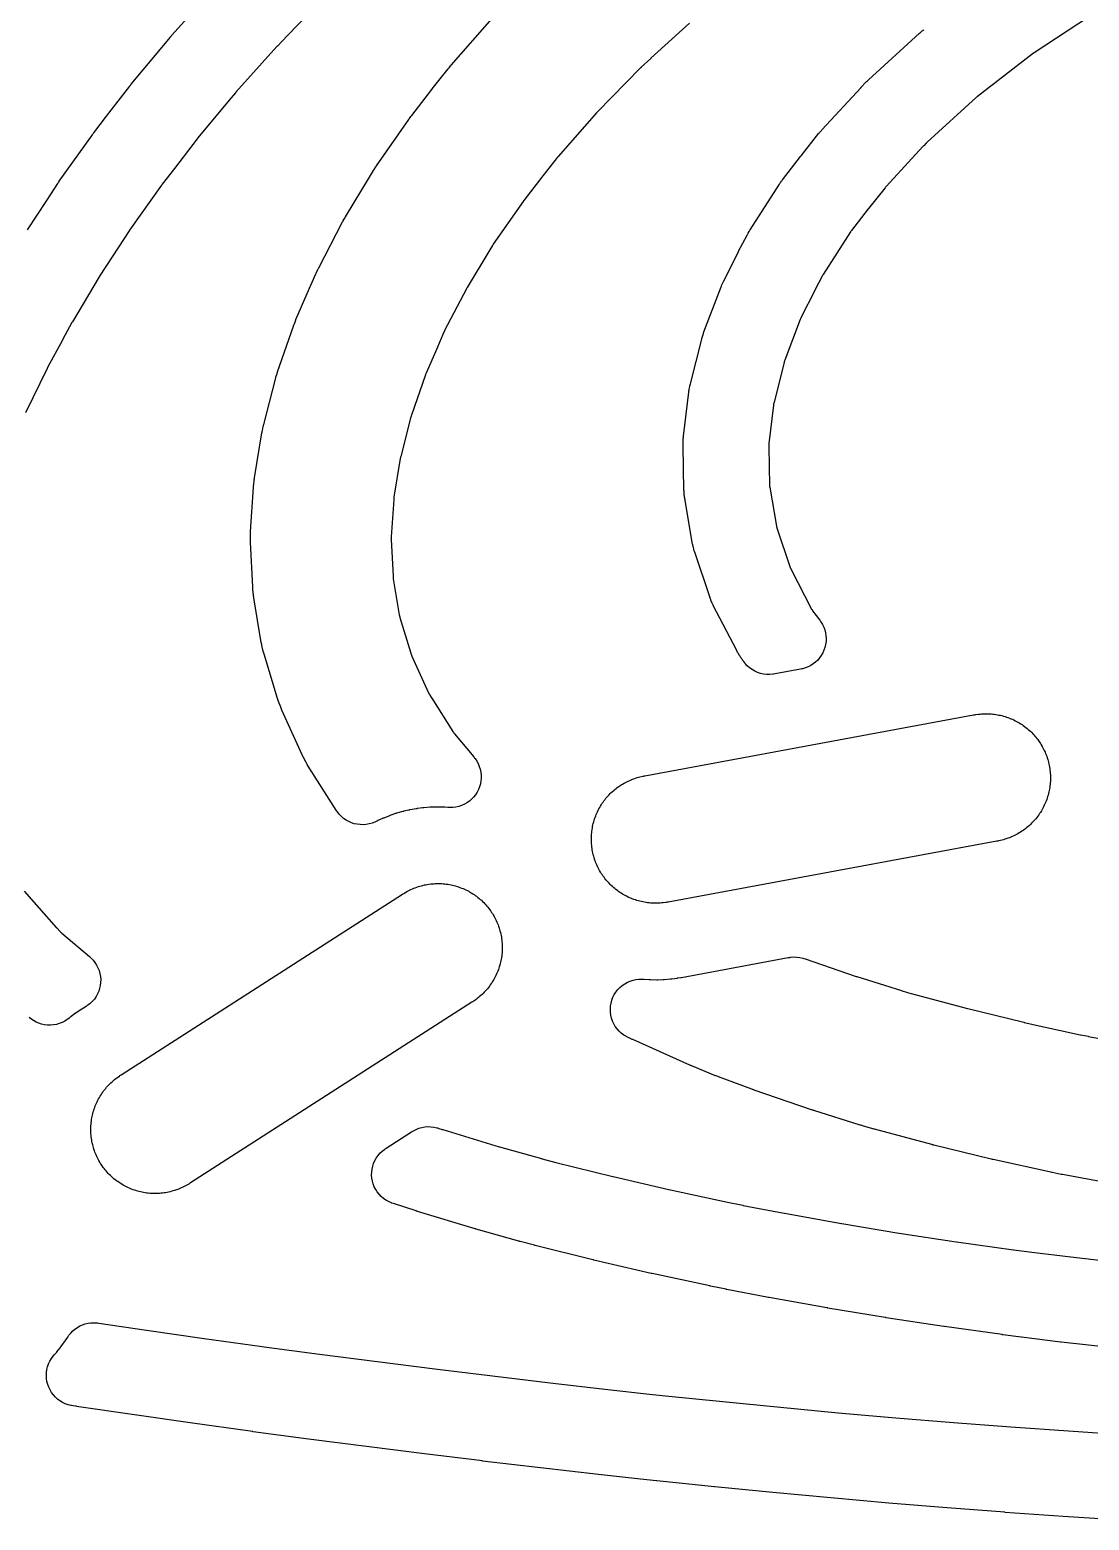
# Model space of a CAD drawing. Header units: metres. Extents: x -22.9 to 22.9, y 1.9 to 79.7.
# Drawn here: x -0.835 to 2.629, y 46.149 to 51.023 of the extents above; entities that cross this region are included whole.
import ezdxf

# ---------------------------------------------------------------- set-up
doc = ezdxf.new("R2010")
doc.units = ezdxf.units.M

msp = doc.modelspace()

# ---------------------------------------------------------------- linework, layer by layer
at = {"layer": 'MARKING'}
for points in [[(-0.8423, 50.3686), (-0.7795, 50.4645), (-0.7434, 50.5201), (-0.7428, 50.521), (-0.7422, 50.5219), (-0.7416, 50.5228), (-0.7401, 50.525), (-0.7395, 50.5259), (-0.7389, 50.5268), (-0.7383, 50.5276), (-0.6302, 50.6799), (-0.6296, 50.6807), (-0.6291, 50.6814), (-0.6285, 50.6822), (-0.627, 50.6843), (-0.6264, 50.6851), (-0.6258, 50.6859), (-0.6252, 50.6866), (-0.5838, 50.7404), (-0.5079, 50.839), (-0.5074, 50.8397), (-0.5068, 50.8404), (-0.5062, 50.8412), (-0.5047, 50.8431), (-0.5041, 50.8438), (-0.5035, 50.8445), (-0.5029, 50.8452), (-0.3915, 50.9794), (-0.3914, 50.9795), (-0.376, 50.998), (-0.3754, 50.9987), (-0.3748, 50.9994), (-0.3742, 51.0001), (-0.3726, 51.0019), (-0.372, 51.0026), (-0.3714, 51.0033), (-0.3708, 51.004), (-0.2337, 51.1567)], [(0.1191, 51.1189), (0.0065, 51.0029), (-0.0252, 50.9698), (-0.0258, 50.9692), (-0.0264, 50.9686), (-0.0269, 50.9679), (-0.1607, 50.8189), (-0.1613, 50.8182), (-0.1619, 50.8175), (-0.1625, 50.8168), (-0.176, 50.8007), (-0.2858, 50.6684), (-0.2864, 50.6676), (-0.287, 50.6669), (-0.2876, 50.6662), (-0.3618, 50.5697), (-0.4018, 50.5179), (-0.4023, 50.5171), (-0.4029, 50.5163), (-0.4035, 50.5155), (-0.5083, 50.3679), (-0.5089, 50.3671), (-0.5095, 50.3662), (-0.5101, 50.3653), (-0.5442, 50.3127), (-0.5445, 50.3123), (-0.6065, 50.2176), (-0.607, 50.2168), (-0.6076, 50.2159), (-0.6082, 50.215), (-0.6955, 50.0685), (-0.6961, 50.0675), (-0.6966, 50.0665), (-0.6972, 50.0654), (-0.7274, 50.0089), (-0.7275, 50.0086), (-0.7279, 50.008), (-0.7281, 50.0076), (-0.7765, 49.9188), (-0.777, 49.9177), (-0.7776, 49.9166), (-0.7781, 49.9155), (-0.8483, 49.7702)], [(1.3227, 51.0446), (1.1964, 50.93), (1.1959, 50.9295), (1.1648, 50.9005), (1.164, 50.8998), (1.1633, 50.899), (1.1625, 50.8983), (1.0212, 50.7546), (1.0202, 50.7535), (1.0192, 50.7525), (1.0183, 50.7514), (0.8935, 50.609), (0.8927, 50.608), (0.8919, 50.6071), (0.8911, 50.6061), (0.8434, 50.5457), (0.7809, 50.4653), (0.7801, 50.4642), (0.7793, 50.4631), (0.7785, 50.462), (0.681, 50.3217), (0.6802, 50.3205), (0.6793, 50.3192), (0.6785, 50.3179), (0.6697, 50.3034), (0.5952, 50.1799), (0.5944, 50.1786), (0.5937, 50.1772), (0.5929, 50.1758), (0.5217, 50.0392), (0.5209, 50.0376), (0.5202, 50.036), (0.5194, 50.0344), (0.4947, 49.9774), (0.4611, 49.9001), (0.4604, 49.8983), (0.4597, 49.8966), (0.459, 49.8948), (0.4132, 49.7628), (0.4126, 49.7608), (0.412, 49.7589), (0.4115, 49.7569), (0.3781, 49.6275), (0.3776, 49.6253), (0.3771, 49.6231), (0.3767, 49.6209), (0.356, 49.4948), (0.3557, 49.4923), (0.3554, 49.4898), (0.3552, 49.4874), (0.3474, 49.3645), (0.3473, 49.3618), (0.3473, 49.3591), (0.3474, 49.3563), (0.353, 49.2365), (0.3532, 49.2335), (0.3535, 49.2306), (0.3539, 49.2276), (0.3736, 49.1101), (0.3743, 49.107), (0.375, 49.1039), (0.3758, 49.1008), (0.4111, 48.9841), (0.4122, 48.981), (0.4133, 48.9779), (0.4146, 48.9748), (0.4691, 48.855), (0.4704, 48.8523), (0.4718, 48.8497), (0.4732, 48.8472), (0.4785, 48.8384), (0.4788, 48.8379), (0.4791, 48.8374), (0.4795, 48.8369), (0.5488, 48.7285), (0.5505, 48.7259), (0.5523, 48.7234), (0.5542, 48.721), (0.6169, 48.6454), (0.6199, 48.6416), (0.6212, 48.6399), (0.6267, 48.6318), (0.6313, 48.6233), (0.6351, 48.6144), (0.638, 48.6051), (0.64, 48.5956), (0.6411, 48.586), (0.6412, 48.5762), (0.6404, 48.5666), (0.6386, 48.557), (0.636, 48.5477), (0.6324, 48.5387), (0.628, 48.53), (0.6228, 48.5218), (0.6167, 48.5142), (0.61, 48.5072), (0.6027, 48.5009), (0.5947, 48.4953), (0.5863, 48.4905), (0.5774, 48.4866), (0.5682, 48.4835), (0.5587, 48.4814), (0.5491, 48.4801), (0.5394, 48.4798), (0.5372, 48.4799), (0.5324, 48.4801), (0.5228, 48.4807), (0.5216, 48.4808), (0.5204, 48.4809), (0.5192, 48.4809), (0.4983, 48.4813), (0.4971, 48.4813), (0.4959, 48.4813), (0.4946, 48.4812), (0.4777, 48.4807), (0.4765, 48.4807), (0.4753, 48.4806), (0.474, 48.4805), (0.4533, 48.4789), (0.452, 48.4787), (0.4508, 48.4786), (0.4496, 48.4785), (0.4328, 48.4763), (0.4316, 48.4761), (0.4304, 48.4759), (0.4292, 48.4757), (0.4087, 48.472), (0.4074, 48.4718), (0.4062, 48.4716), (0.405, 48.4713), (0.3886, 48.4675), (0.3874, 48.4672), (0.3862, 48.4669), (0.385, 48.4666), (0.3649, 48.4609), (0.3637, 48.4605), (0.3626, 48.4602), (0.3614, 48.4598), (0.3454, 48.4544), (0.3442, 48.454), (0.3431, 48.4536), (0.3419, 48.4531), (0.3225, 48.4455), (0.3214, 48.445), (0.3202, 48.4446), (0.3191, 48.4441), (0.3037, 48.4371), (0.3026, 48.4366), (0.3015, 48.4361), (0.3004, 48.4355), (0.3003, 48.4355), (0.2959, 48.4334), (0.2937, 48.4324), (0.2846, 48.4288), (0.2751, 48.4261), (0.2654, 48.4244), (0.2556, 48.4236), (0.2458, 48.4238), (0.236, 48.4249), (0.2264, 48.427), (0.2171, 48.4301), (0.2081, 48.434), (0.1995, 48.4388), (0.1915, 48.4444), (0.184, 48.4508), (0.1772, 48.4579), (0.1711, 48.4656), (0.1697, 48.4675), (0.167, 48.4716), (0.0904, 48.5915), (0.09, 48.592), (0.0897, 48.5925), (0.0894, 48.593), (0.0874, 48.5962), (0.0871, 48.5967), (0.0868, 48.5973), (0.0865, 48.5978), (0.0727, 48.6205), (0.0712, 48.623), (0.0698, 48.6256), (0.0684, 48.6282), (0.0599, 48.6443), (0.0585, 48.6469), (0.0572, 48.6496), (0.056, 48.6522), (-0.0105, 48.7984), (-0.0118, 48.8014), (-0.0131, 48.8045), (-0.0143, 48.8076), (-0.0216, 48.8269), (-0.0227, 48.83), (-0.0237, 48.8331), (-0.0248, 48.8363), (-0.0687, 48.9817), (-0.0696, 48.9847), (-0.0704, 48.9878), (-0.0712, 48.9909), (-0.0757, 49.0101), (-0.0764, 49.0132), (-0.077, 49.0164), (-0.0776, 49.0195), (-0.102, 49.1651), (-0.1025, 49.168), (-0.1029, 49.171), (-0.1032, 49.174), (-0.1052, 49.1923), (-0.1055, 49.1953), (-0.1057, 49.1983), (-0.1059, 49.2012), (-0.1127, 49.3474), (-0.1128, 49.3501), (-0.1129, 49.3529), (-0.1129, 49.3556), (-0.1127, 49.3726), (-0.1127, 49.3753), (-0.1126, 49.3781), (-0.1125, 49.3808), (-0.1032, 49.5277), (-0.103, 49.5302), (-0.1028, 49.5327), (-0.1026, 49.5351), (-0.1008, 49.5505), (-0.1005, 49.5529), (-0.1002, 49.5554), (-0.0998, 49.5579), (-0.0756, 49.7056), (-0.0752, 49.7078), (-0.0748, 49.71), (-0.0743, 49.7122), (-0.0715, 49.7259), (-0.071, 49.7281), (-0.0705, 49.7303), (-0.0699, 49.7325), (-0.0316, 49.8809), (-0.0311, 49.8829), (-0.0305, 49.8849), (-0.03, 49.8868), (-0.0263, 49.8989), (-0.0257, 49.9008), (-0.0251, 49.9028), (-0.0244, 49.9047), (0.0273, 50.0538), (0.028, 50.0556), (0.0286, 50.0574), (0.0293, 50.0592), (0.0336, 50.0702), (0.0343, 50.0719), (0.035, 50.0737), (0.0357, 50.0754), (0.0727, 50.1604), (0.1007, 50.225), (0.1014, 50.2266), (0.1022, 50.2282), (0.1029, 50.2298), (0.1076, 50.2397), (0.1084, 50.2413), (0.1092, 50.2429), (0.11, 50.2445), (0.1883, 50.3948), (0.189, 50.3961), (0.1898, 50.3975), (0.1905, 50.3989), (0.1953, 50.4073), (0.196, 50.4087), (0.1968, 50.41), (0.1976, 50.4114), (0.2757, 50.5408), (0.2759, 50.5411), (0.289, 50.5627), (0.2898, 50.5641), (0.2907, 50.5653), (0.2915, 50.5666), (0.2966, 50.5746), (0.2975, 50.5758), (0.2983, 50.5771), (0.2992, 50.5784), (0.4042, 50.7296), (0.405, 50.7307), (0.4058, 50.7318), (0.4066, 50.7328), (0.4115, 50.7396), (0.4123, 50.7407), (0.4131, 50.7417), (0.414, 50.7428), (0.4802, 50.8279), (0.4804, 50.8282), (0.4812, 50.8292), (0.4815, 50.8296), (0.5338, 50.8958), (0.5346, 50.8968), (0.5353, 50.8978), (0.5362, 50.8987), (0.5412, 50.9048), (0.542, 50.9058), (0.5428, 50.9067), (0.5436, 50.9077), (0.6767, 51.0597)], [(2.6272, 51.0648), (2.4523, 50.9499), (2.4513, 50.9493), (2.4503, 50.9486), (2.4494, 50.9479), (2.4488, 50.9475), (2.4482, 50.9471), (2.4477, 50.9466), (2.4471, 50.9462), (2.2643, 50.8052), (2.2627, 50.8039), (2.2611, 50.8026), (2.2596, 50.8013), (2.1, 50.6559), (2.0988, 50.6548), (2.0977, 50.6537), (2.0965, 50.6525), (2.0882, 50.6439), (2.0878, 50.6435), (2.0874, 50.6431), (2.087, 50.6427), (1.9654, 50.5108), (1.9642, 50.5095), (1.963, 50.5081), (1.9618, 50.5067), (1.9075, 50.4384), (1.9069, 50.4377), (1.8527, 50.3671), (1.8515, 50.3654), (1.8503, 50.3637), (1.8492, 50.362), (1.7598, 50.2233), (1.7586, 50.2213), (1.7574, 50.2192), (1.7562, 50.2172), (1.7324, 50.1712), (1.7322, 50.1707), (1.6879, 50.0828), (1.6868, 50.0805), (1.6857, 50.0781), (1.6848, 50.0757), (1.6343, 49.943), (1.6334, 49.9402), (1.6325, 49.9375), (1.6317, 49.9347), (1.5989, 49.8054), (1.5982, 49.8023), (1.5976, 49.7991), (1.5972, 49.796), (1.582, 49.67), (1.5817, 49.6665), (1.5815, 49.663), (1.5815, 49.6595), (1.5841, 49.5333), (1.5842, 49.532), (1.5845, 49.5289), (1.5847, 49.5277), (1.6068, 49.3996), (1.607, 49.3983), (1.6078, 49.3952), (1.6082, 49.394), (1.6517, 49.2651), (1.6521, 49.2639), (1.6533, 49.261), (1.6539, 49.2599), (1.7218, 49.1287), (1.7224, 49.1275), (1.7242, 49.1246), (1.725, 49.1235), (1.7481, 49.0925), (1.7509, 49.0885), (1.7521, 49.0867), (1.7571, 49.0784), (1.7613, 49.0697), (1.7646, 49.0606), (1.7671, 49.0513), (1.7686, 49.0418), (1.7691, 49.0321), (1.7688, 49.0225), (1.7675, 49.0129), (1.7653, 49.0035), (1.7622, 48.9944), (1.7583, 48.9855), (1.7535, 48.9772), (1.7479, 48.9693), (1.7416, 48.962), (1.7346, 48.9553), (1.7271, 48.9493), (1.7189, 48.9441), (1.7103, 48.9397), (1.7013, 48.9362), (1.6921, 48.9335), (1.6899, 48.933), (1.6852, 48.932), (1.6024, 48.9167), (1.5974, 48.9159), (1.5949, 48.9156), (1.5848, 48.9148), (1.5747, 48.915), (1.5647, 48.9162), (1.5548, 48.9184), (1.5452, 48.9216), (1.536, 48.9258), (1.5272, 48.9309), (1.519, 48.9368), (1.5115, 48.9435), (1.5047, 48.951), (1.5031, 48.9529), (1.5, 48.9569), (1.496, 48.9622), (1.4955, 48.9629), (1.495, 48.9636), (1.4945, 48.9642), (1.4933, 48.966), (1.4928, 48.9667), (1.4923, 48.9674), (1.4918, 48.968), (1.4911, 48.969), (1.4893, 48.9717), (1.4876, 48.9744), (1.4859, 48.9772), (1.4815, 48.9843), (1.4799, 48.9871), (1.4783, 48.99), (1.4768, 48.9928), (1.4003, 49.1407), (1.3994, 49.1424), (1.3986, 49.1441), (1.3978, 49.1458), (1.3969, 49.1477), (1.3953, 49.1512), (1.3938, 49.1547), (1.3924, 49.1582), (1.3917, 49.1602), (1.391, 49.1619), (1.3904, 49.1637), (1.3898, 49.1655), (1.3394, 49.3148), (1.3388, 49.3166), (1.3382, 49.3185), (1.3377, 49.3203), (1.3371, 49.3223), (1.3361, 49.3261), (1.3351, 49.3298), (1.3342, 49.3335), (1.3338, 49.3356), (1.3334, 49.3375), (1.3331, 49.3394), (1.3327, 49.3413), (1.307, 49.4904), (1.3067, 49.4922), (1.3064, 49.4941), (1.3061, 49.4959), (1.3058, 49.498), (1.3054, 49.5017), (1.3051, 49.5054), (1.3048, 49.5092), (1.3046, 49.5112), (1.3046, 49.5131), (1.3045, 49.515), (1.3044, 49.5169), (1.3013, 49.6635), (1.3013, 49.667), (1.3014, 49.6705), (1.3015, 49.674), (1.3019, 49.6832), (1.3022, 49.6867), (1.3025, 49.6902), (1.3028, 49.6937), (1.3202, 49.8384), (1.3207, 49.8415), (1.3212, 49.8447), (1.3217, 49.8479), (1.3232, 49.8561), (1.3239, 49.8592), (1.3246, 49.8624), (1.3253, 49.8655), (1.3623, 50.0113), (1.363, 50.0141), (1.3638, 50.0169), (1.3646, 50.0196), (1.3669, 50.0268), (1.3678, 50.0295), (1.3687, 50.0322), (1.3697, 50.0349), (1.4256, 50.182), (1.4266, 50.1844), (1.4275, 50.1868), (1.4286, 50.1891), (1.4313, 50.1953), (1.4323, 50.1977), (1.4334, 50.2), (1.4346, 50.2023), (1.4823, 50.297), (1.4825, 50.2974), (1.4829, 50.2983), (1.4832, 50.2989), (1.5106, 50.3518), (1.5118, 50.3539), (1.5129, 50.356), (1.5141, 50.358), (1.5171, 50.3633), (1.5183, 50.3654), (1.5196, 50.3674), (1.5208, 50.3694), (1.6169, 50.5185), (1.6181, 50.5202), (1.6192, 50.5219), (1.6204, 50.5236), (1.6234, 50.528), (1.6246, 50.5296), (1.6259, 50.5313), (1.6271, 50.5329), (1.6851, 50.6085), (1.6855, 50.6091), (1.6865, 50.6104), (1.6872, 50.6112), (1.7459, 50.685), (1.7471, 50.6865), (1.7482, 50.6879), (1.7494, 50.6893), (1.7525, 50.6929), (1.7537, 50.6942), (1.7549, 50.6956), (1.7561, 50.697), (1.8823, 50.8337), (1.8827, 50.8341), (1.8831, 50.8345), (1.8835, 50.8349), (1.8844, 50.8359), (1.8848, 50.8363), (1.8852, 50.8367), (1.8856, 50.8371), (1.8982, 50.8502), (1.8993, 50.8513), (1.9004, 50.8525), (1.9016, 50.8536), (1.9046, 50.8565), (1.9058, 50.8577), (1.9069, 50.8588), (1.9081, 50.8599), (2.0747, 51.0115), (2.0757, 51.0125), (2.0767, 51.0134), (2.0778, 51.0143), (2.0805, 51.0166), (2.0816, 51.0175), (2.0826, 51.0184), (2.0837, 51.0193), (2.0857, 51.021), (2.0862, 51.0214), (2.0868, 51.0218), (2.0873, 51.0222), (2.0886, 51.0233)], [(-0.8529, 48.206), (-0.7484, 48.0879), (-0.7479, 48.0873), (-0.7473, 48.0868), (-0.7468, 48.0862), (-0.7358, 48.0745), (-0.7339, 48.0725), (-0.7318, 48.0706), (-0.7297, 48.0687), (-0.6399, 47.9925), (-0.6362, 47.9892), (-0.6345, 47.9876), (-0.6277, 47.9806), (-0.6216, 47.9729), (-0.6162, 47.9646), (-0.6118, 47.9559), (-0.6082, 47.9467), (-0.6055, 47.9373), (-0.6037, 47.9276), (-0.6029, 47.9178), (-0.6031, 47.908), (-0.6042, 47.8982), (-0.6063, 47.8886), (-0.6093, 47.8793), (-0.6132, 47.8703), (-0.618, 47.8617), (-0.6236, 47.8536), (-0.63, 47.8462), (-0.6371, 47.8393), (-0.6448, 47.8332), (-0.6466, 47.8319), (-0.6507, 47.8291), (-0.6731, 47.8148), (-0.6736, 47.8145), (-0.6741, 47.8141), (-0.6746, 47.8138), (-0.6833, 47.8079), (-0.6838, 47.8076), (-0.6843, 47.8072), (-0.6848, 47.8069), (-0.6993, 47.7965), (-0.7003, 47.7958), (-0.7013, 47.795), (-0.7022, 47.7943), (-0.7065, 47.7909), (-0.7104, 47.788), (-0.7123, 47.7866), (-0.7205, 47.7813), (-0.7292, 47.7769), (-0.7383, 47.7733), (-0.7477, 47.7706), (-0.7573, 47.7689), (-0.767, 47.7681), (-0.7768, 47.7682), (-0.7865, 47.7693), (-0.7961, 47.7714), (-0.8054, 47.7743), (-0.8144, 47.7782), (-0.8229, 47.7829), (-0.831, 47.7884), (-0.8328, 47.7898), (-0.8366, 47.7929)], [(2.6998, 47.2498), (2.5417, 47.2795), (2.5412, 47.2796), (2.5389, 47.28), (2.5382, 47.2802), (2.5087, 47.2861), (2.5079, 47.2863), (2.5046, 47.287), (2.5036, 47.2872), (2.3154, 47.3286), (2.3148, 47.3288), (2.3143, 47.3289), (2.3137, 47.329), (2.3104, 47.3298), (2.3098, 47.3299), (2.3093, 47.33), (2.3088, 47.3302), (2.1213, 47.3758), (2.1207, 47.376), (2.1202, 47.3761), (2.1196, 47.3763), (2.1161, 47.3772), (2.1156, 47.3773), (2.115, 47.3774), (2.1144, 47.3776), (1.927, 47.4279), (1.9262, 47.4281), (1.923, 47.429), (1.922, 47.4293), (1.8878, 47.4391), (1.8872, 47.4393), (1.8867, 47.4395), (1.8861, 47.4396), (1.8826, 47.4407), (1.882, 47.4409), (1.8814, 47.4411), (1.8808, 47.4412), (1.7286, 47.4891), (1.728, 47.4893), (1.7273, 47.4895), (1.7267, 47.4897), (1.7229, 47.491), (1.7223, 47.4912), (1.7216, 47.4914), (1.721, 47.4916), (1.5337, 47.5559), (1.5331, 47.5561), (1.5325, 47.5564), (1.5319, 47.5566), (1.5283, 47.5579), (1.5277, 47.5581), (1.5271, 47.5583), (1.5265, 47.5585), (1.4175, 47.5991), (1.4167, 47.5994), (1.4158, 47.5997), (1.415, 47.6), (1.41, 47.602), (1.4092, 47.6023), (1.4084, 47.6026), (1.4076, 47.6029), (1.3318, 47.6342), (1.3311, 47.6344), (1.3305, 47.6347), (1.3299, 47.635), (1.3259, 47.6366), (1.3253, 47.6369), (1.3247, 47.6372), (1.324, 47.6375), (1.1368, 47.7207), (1.1362, 47.721), (1.1356, 47.7212), (1.1349, 47.7215), (1.1309, 47.7234), (1.1303, 47.7237), (1.1297, 47.724), (1.129, 47.7243), (1.1221, 47.7276), (1.1177, 47.7298), (1.116, 47.7308), (1.1075, 47.7359), (1.0995, 47.7419), (1.0922, 47.7486), (1.0856, 47.7561), (1.0798, 47.7641), (1.0748, 47.7727), (1.0707, 47.7817), (1.0674, 47.7911), (1.0652, 47.8008), (1.0639, 47.8106), (1.0636, 47.8206), (1.0642, 47.8305), (1.0659, 47.8403), (1.0685, 47.8498), (1.0721, 47.8591), (1.0765, 47.868), (1.0819, 47.8764), (1.088, 47.8842), (1.0948, 47.8914), (1.1024, 47.8978), (1.1105, 47.9035), (1.1192, 47.9083), (1.1283, 47.9123), (1.1378, 47.9153), (1.1475, 47.9174), (1.1574, 47.9185), (1.1673, 47.9186), (1.1695, 47.9186), (1.1732, 47.9184), (1.1742, 47.9183), (1.1911, 47.9172), (1.1923, 47.9172), (1.1935, 47.9171), (1.1948, 47.9171), (1.2156, 47.9168), (1.2168, 47.9168), (1.2181, 47.9168), (1.2193, 47.9168), (1.2362, 47.9174), (1.2374, 47.9175), (1.2387, 47.9176), (1.2399, 47.9177), (1.2607, 47.9194), (1.2619, 47.9196), (1.2631, 47.9197), (1.2643, 47.9198), (1.282, 47.9222), (1.2826, 47.9223), (1.2832, 47.9224), (1.2838, 47.9225), (1.2941, 47.9241), (1.2947, 47.9242), (1.2953, 47.9243), (1.2959, 47.9244), (1.6452, 47.989), (1.6503, 47.9898), (1.6528, 47.9902), (1.663, 47.991), (1.6733, 47.9908), (1.6835, 47.9895), (1.6935, 47.9872), (1.6959, 47.9865), (1.7008, 47.9849), (1.8676, 47.9276), (1.8682, 47.9274), (1.8688, 47.9272), (1.8695, 47.927), (2.0162, 47.8809), (2.0168, 47.8807), (2.0174, 47.8805), (2.0179, 47.8804), (2.0467, 47.8721), (2.0476, 47.8718), (2.2311, 47.8226), (2.2317, 47.8224), (2.2322, 47.8223), (2.2328, 47.8221), (2.4152, 47.7777), (2.4157, 47.7776), (2.4163, 47.7774), (2.4168, 47.7773), (2.5997, 47.737), (2.6006, 47.7368), (2.6269, 47.7316), (2.6275, 47.7314), (2.7817, 47.7025)], [(2.7266, 46.7106), (2.538, 46.7318), (2.5376, 46.7318), (2.5366, 46.7319), (2.536, 46.732), (2.408, 46.7478), (2.4074, 46.7478), (2.3466, 46.7557), (2.3461, 46.7558), (2.3452, 46.7559), (2.3445, 46.756), (2.156, 46.7824), (2.1555, 46.7825), (2.1544, 46.7826), (2.1537, 46.7827), (1.9652, 46.8115), (1.9647, 46.8116), (1.9636, 46.8118), (1.9628, 46.8119), (1.7743, 46.8431), (1.7738, 46.8432), (1.7727, 46.8434), (1.7719, 46.8436), (1.5834, 46.8773), (1.5829, 46.8774), (1.5819, 46.8776), (1.5812, 46.8777), (1.4444, 46.9039), (1.4439, 46.904), (1.4428, 46.9042), (1.4421, 46.9043), (1.3909, 46.9148), (1.3905, 46.9149), (1.3895, 46.9151), (1.3889, 46.9152), (1.2005, 46.9558), (1.1999, 46.956), (1.1985, 46.9563), (1.1976, 46.9565), (1.0093, 47.0001), (1.0086, 47.0003), (1.0072, 47.0006), (1.0063, 47.0008), (0.8177, 47.0477), (0.8173, 47.0478), (0.8163, 47.0481), (0.8157, 47.0482), (0.7685, 47.0605), (0.7679, 47.0607), (0.7674, 47.0608), (0.7669, 47.061), (0.7656, 47.0613), (0.7651, 47.0615), (0.7646, 47.0616), (0.7641, 47.0617), (0.6246, 47.1012), (0.6239, 47.1014), (0.6223, 47.1019), (0.6213, 47.1022), (0.433, 47.1591), (0.4325, 47.1593), (0.432, 47.1594), (0.4315, 47.1596), (0.4302, 47.16), (0.4297, 47.1601), (0.4292, 47.1603), (0.4287, 47.1604), (0.3542, 47.1847), (0.3496, 47.1863), (0.3475, 47.1871), (0.3385, 47.1911), (0.33, 47.1959), (0.3219, 47.2015), (0.3145, 47.2078), (0.3077, 47.2149), (0.3016, 47.2226), (0.2963, 47.2309), (0.2919, 47.2396), (0.2883, 47.2487), (0.2856, 47.2582), (0.2839, 47.2678), (0.2831, 47.2776), (0.2833, 47.2874), (0.2844, 47.2971), (0.2865, 47.3067), (0.2896, 47.316), (0.2935, 47.325), (0.2983, 47.3336), (0.3039, 47.3416), (0.3102, 47.3491), (0.3173, 47.3559), (0.325, 47.362), (0.3268, 47.3633), (0.3309, 47.366), (0.4137, 47.4192), (0.4179, 47.4218), (0.42, 47.423), (0.4287, 47.4274), (0.4379, 47.431), (0.4473, 47.4337), (0.457, 47.4354), (0.4668, 47.4362), (0.4767, 47.436), (0.4864, 47.4349), (0.496, 47.4328), (0.4983, 47.4321), (0.5031, 47.4307), (0.514, 47.4272), (0.5145, 47.427), (0.515, 47.4268), (0.5155, 47.4267), (0.7005, 47.3707), (0.7014, 47.3705), (0.8389, 47.3316), (0.8394, 47.3314), (0.8399, 47.3313), (0.8404, 47.3311), (0.8851, 47.3195), (0.8857, 47.3194), (1.0722, 47.273), (1.073, 47.2728), (1.2592, 47.2296), (1.2599, 47.2295), (1.4467, 47.1892), (1.4472, 47.1891), (1.4968, 47.179), (1.4974, 47.1788), (1.6325, 47.153), (1.6331, 47.1529), (1.8199, 47.1194), (1.8205, 47.1193), (2.0072, 47.0884), (2.0079, 47.0883), (2.1947, 47.0597), (2.1953, 47.0596), (2.3822, 47.0334), (2.3828, 47.0334), (2.4415, 47.0258), (2.569, 47.01), (2.5696, 47.01), (2.7566, 46.989)], [(2.7342, 46.1493), (2.5447, 46.1615), (2.5441, 46.1615), (2.3547, 46.1749), (2.3541, 46.175), (2.1646, 46.1895), (2.164, 46.1895), (1.9748, 46.2052), (1.9743, 46.2052), (1.7849, 46.2219), (1.7844, 46.2219), (1.595, 46.2396), (1.5945, 46.2396), (1.4052, 46.2582), (1.4047, 46.2583), (1.2152, 46.2778), (1.2149, 46.2778), (1.1625, 46.2834), (1.162, 46.2834), (1.0251, 46.2986), (1.0248, 46.2986), (0.8355, 46.3203), (0.8351, 46.3203), (0.6458, 46.3428), (0.6454, 46.3429), (0.4561, 46.3661), (0.4558, 46.3661), (0.2665, 46.39), (0.2661, 46.39), (0.0768, 46.4146), (0.0766, 46.4146), (-0.1039, 46.4385), (-0.1043, 46.4386), (-0.1051, 46.4387), (-0.1057, 46.4388), (-0.114, 46.4399), (-0.3029, 46.4665), (-0.3032, 46.4666), (-0.4925, 46.4938), (-0.4927, 46.4939), (-0.682, 46.5216), (-0.6823, 46.5217), (-0.6931, 46.5233), (-0.6979, 46.5241), (-0.7001, 46.5246), (-0.7096, 46.527), (-0.7188, 46.5303), (-0.7276, 46.5344), (-0.736, 46.5395), (-0.7439, 46.5453), (-0.7511, 46.5518), (-0.7577, 46.559), (-0.7635, 46.5669), (-0.7686, 46.5752), (-0.7728, 46.5841), (-0.7761, 46.5933), (-0.7785, 46.6027), (-0.78, 46.6124), (-0.7805, 46.6221), (-0.7801, 46.6319), (-0.7787, 46.6416), (-0.7764, 46.6511), (-0.7732, 46.6603), (-0.7691, 46.6691), (-0.7641, 46.6776), (-0.7583, 46.6854), (-0.7569, 46.6872), (-0.7538, 46.6909), (-0.7484, 46.6969), (-0.7476, 46.6979), (-0.7468, 46.6988), (-0.746, 46.6997), (-0.7354, 46.7129), (-0.7347, 46.7139), (-0.7339, 46.7149), (-0.7332, 46.7158), (-0.7209, 46.7327), (-0.7202, 46.7337), (-0.7195, 46.7347), (-0.7188, 46.7357), (-0.7106, 46.7482), (-0.7079, 46.7521), (-0.7066, 46.7539), (-0.7007, 46.7613), (-0.6941, 46.7681), (-0.6869, 46.7743), (-0.6791, 46.7797), (-0.6709, 46.7844), (-0.6623, 46.7882), (-0.6533, 46.7913), (-0.6441, 46.7935), (-0.6347, 46.7948), (-0.6253, 46.7952), (-0.6158, 46.7947), (-0.6135, 46.7945), (-0.6088, 46.7939), (-0.4529, 46.771), (-0.2643, 46.7439), (-0.0752, 46.7172), (-0.075, 46.7172), (-0.0678, 46.7162), (0.1125, 46.6923), (0.3011, 46.6679), (0.4897, 46.644), (0.6783, 46.6209), (0.8668, 46.5985), (1.0555, 46.5769), (1.1913, 46.5619), (1.2436, 46.5564), (1.432, 46.537), (1.6204, 46.5184), (1.8088, 46.5009), (1.9971, 46.4843), (2.1854, 46.4687), (2.3737, 46.4543), (2.562, 46.441), (2.7502, 46.4288)]]:
    msp.add_lwpolyline(points, dxfattribs=at)
for points in [[(2.4997, 48.6124), (2.5005, 48.6075), (2.5012, 48.6017), (2.5018, 48.5968), (2.5022, 48.592), (2.5025, 48.5871), (2.5027, 48.5812), (2.5028, 48.5763), (2.5027, 48.5714), (2.5025, 48.5665), (2.5021, 48.5606), (2.5017, 48.5557), (2.5012, 48.5508), (2.5005, 48.546), (2.4996, 48.5402), (2.4987, 48.5354), (2.4976, 48.5306), (2.4965, 48.5258), (2.495, 48.5201), (2.4936, 48.5154), (2.4921, 48.5107), (2.4905, 48.5061), (2.4885, 48.5006), (2.4866, 48.496), (2.4847, 48.4915), (2.4827, 48.4871), (2.4801, 48.4818), (2.4778, 48.4774), (2.4754, 48.4731), (2.473, 48.4689), (2.4699, 48.4639), (2.4672, 48.4598), (2.4644, 48.4558), (2.4615, 48.4518), (2.458, 48.4471), (2.4549, 48.4433), (2.4517, 48.4395), (2.4485, 48.4359), (2.4445, 48.4316), (2.441, 48.4281), (2.4375, 48.4246), (2.4339, 48.4213), (2.4295, 48.4174), (2.4258, 48.4143), (2.4219, 48.4112), (2.418, 48.4082), (2.4133, 48.4048), (2.4092, 48.402), (2.4051, 48.3994), (2.4009, 48.3968), (2.3958, 48.3938), (2.3915, 48.3915), (2.3872, 48.3892), (2.3828, 48.3871), (2.3774, 48.3846), (2.3729, 48.3827), (2.3684, 48.3809), (2.3638, 48.3792), (2.3582, 48.3773), (2.3535, 48.3758), (2.3488, 48.3744), (2.3441, 48.3732), (2.3348, 48.371), (2.3324, 48.3705), (2.33, 48.37), (2.3276, 48.3695), (1.2532, 48.1708), (1.2508, 48.1704), (1.2483, 48.17), (1.2459, 48.1696), (1.2364, 48.1683), (1.2316, 48.1678), (1.2267, 48.1674), (1.2218, 48.1671), (1.2159, 48.1669), (1.211, 48.1668), (1.2061, 48.1669), (1.2012, 48.1671), (1.1953, 48.1674), (1.1904, 48.1679), (1.1856, 48.1684), (1.1807, 48.1691), (1.1749, 48.17), (1.1701, 48.1709), (1.1653, 48.172), (1.1605, 48.1731), (1.1548, 48.1746), (1.1501, 48.176), (1.1454, 48.1775), (1.1408, 48.1791), (1.1353, 48.1811), (1.1307, 48.1829), (1.1262, 48.1849), (1.1218, 48.1869), (1.1165, 48.1895), (1.1122, 48.1918), (1.1079, 48.1941), (1.1036, 48.1966), (1.0986, 48.1997), (1.0945, 48.2024), (1.0905, 48.2052), (1.0865, 48.208), (1.0818, 48.2116), (1.078, 48.2147), (1.0743, 48.2178), (1.0706, 48.2211), (1.0663, 48.2251), (1.0628, 48.2285), (1.0594, 48.232), (1.056, 48.2356), (1.0521, 48.2401), (1.049, 48.2438), (1.0459, 48.2476), (1.0429, 48.2516), (1.0395, 48.2563), (1.0367, 48.2604), (1.0341, 48.2645), (1.0315, 48.2687), (1.0286, 48.2737), (1.0262, 48.278), (1.0239, 48.2824), (1.0218, 48.2868), (1.0193, 48.2922), (1.0174, 48.2967), (1.0156, 48.3012), (1.0139, 48.3058), (1.012, 48.3114), (1.0105, 48.3161), (1.0092, 48.3208), (1.0079, 48.3255), (1.0066, 48.3312), (1.0056, 48.336), (1.0047, 48.3409), (1.0039, 48.3457), (1.0031, 48.3515), (1.0026, 48.3564), (1.0022, 48.3613), (1.0019, 48.3662), (1.0017, 48.3721), (1.0016, 48.377), (1.0017, 48.3819), (1.0018, 48.3868), (1.0022, 48.3926), (1.0026, 48.3975), (1.0032, 48.4024), (1.0039, 48.4073), (1.0048, 48.4131), (1.0057, 48.4179), (1.0067, 48.4227), (1.0079, 48.4275), (1.0094, 48.4331), (1.0107, 48.4379), (1.0122, 48.4425), (1.0138, 48.4472), (1.0159, 48.4527), (1.0177, 48.4572), (1.0196, 48.4617), (1.0217, 48.4662), (1.0243, 48.4715), (1.0265, 48.4758), (1.0289, 48.4801), (1.0314, 48.4843), (1.0345, 48.4893), (1.0372, 48.4935), (1.0399, 48.4975), (1.0428, 48.5015), (1.0464, 48.5061), (1.0494, 48.51), (1.0526, 48.5137), (1.0559, 48.5174), (1.0599, 48.5217), (1.0633, 48.5252), (1.0668, 48.5286), (1.0704, 48.532), (1.0748, 48.5358), (1.0786, 48.539), (1.0824, 48.5421), (1.0863, 48.545), (1.0911, 48.5485), (1.0951, 48.5512), (1.0992, 48.5539), (1.1034, 48.5565), (1.1085, 48.5594), (1.1128, 48.5618), (1.1172, 48.564), (1.1216, 48.5662), (1.1269, 48.5686), (1.1314, 48.5706), (1.136, 48.5724), (1.1406, 48.5741), (1.1462, 48.576), (1.1508, 48.5775), (1.1555, 48.5788), (1.1603, 48.5801), (1.1696, 48.5823), (1.172, 48.5828), (1.1744, 48.5833), (1.1768, 48.5838), (2.2512, 48.7825), (2.2536, 48.7829), (2.256, 48.7833), (2.2584, 48.7836), (2.2679, 48.7849), (2.2728, 48.7854), (2.2777, 48.7859), (2.2826, 48.7862), (2.2884, 48.7864), (2.2934, 48.7864), (2.2983, 48.7864), (2.3032, 48.7862), (2.309, 48.7858), (2.3139, 48.7854), (2.3188, 48.7848), (2.3237, 48.7842), (2.3294, 48.7832), (2.3343, 48.7823), (2.3391, 48.7813), (2.3438, 48.7802), (2.3495, 48.7787), (2.3542, 48.7773), (2.3589, 48.7758), (2.3635, 48.7742), (2.369, 48.7721), (2.3736, 48.7703), (2.3781, 48.7684), (2.3826, 48.7663), (2.3878, 48.7637), (2.3922, 48.7615), (2.3965, 48.7591), (2.4007, 48.7566), (2.4057, 48.7535), (2.4098, 48.7509), (2.4139, 48.7481), (2.4179, 48.7452), (2.4225, 48.7416), (2.4263, 48.7386), (2.4301, 48.7354), (2.4338, 48.7321), (2.4381, 48.7281), (2.4416, 48.7247), (2.445, 48.7212), (2.4483, 48.7176), (2.4522, 48.7132), (2.4554, 48.7094), (2.4584, 48.7056), (2.4614, 48.7017), (2.4648, 48.6969), (2.4676, 48.6929), (2.4703, 48.6888), (2.4728, 48.6846), (2.4758, 48.6795), (2.4782, 48.6752), (2.4804, 48.6708), (2.4826, 48.6664), (2.485, 48.6611), (2.4869, 48.6566), (2.4887, 48.652), (2.4904, 48.6474), (2.4924, 48.6419), (2.4938, 48.6372), (2.4952, 48.6325), (2.4964, 48.6277), (2.4978, 48.622), (2.4988, 48.6172)], [(0.6634, 48.1535), (0.6664, 48.1496), (0.6693, 48.1457), (0.6728, 48.1409), (0.6755, 48.1368), (0.6782, 48.1327), (0.6807, 48.1285), (0.6836, 48.1234), (0.686, 48.1191), (0.6882, 48.1147), (0.6903, 48.1103), (0.6927, 48.105), (0.6947, 48.1004), (0.6964, 48.0959), (0.6981, 48.0913), (0.7, 48.0857), (0.7015, 48.081), (0.7028, 48.0763), (0.704, 48.0715), (0.7053, 48.0658), (0.7063, 48.061), (0.7072, 48.0562), (0.7079, 48.0513), (0.7087, 48.0455), (0.7092, 48.0406), (0.7096, 48.0357), (0.7099, 48.0308), (0.7101, 48.025), (0.7101, 48.0201), (0.71, 48.0152), (0.7098, 48.0103), (0.7094, 48.0044), (0.7089, 47.9995), (0.7084, 47.9946), (0.7077, 47.9898), (0.7067, 47.984), (0.7058, 47.9792), (0.7047, 47.9744), (0.7036, 47.9696), (0.702, 47.9639), (0.7006, 47.9592), (0.6991, 47.9546), (0.6975, 47.9499), (0.6954, 47.9444), (0.6936, 47.9399), (0.6916, 47.9354), (0.6896, 47.931), (0.6869, 47.9257), (0.6847, 47.9213), (0.6823, 47.9171), (0.6798, 47.9128), (0.6767, 47.9079), (0.674, 47.9038), (0.6712, 47.8997), (0.6683, 47.8958), (0.6647, 47.8911), (0.6616, 47.8873), (0.6584, 47.8836), (0.6551, 47.8799), (0.6511, 47.8756), (0.6477, 47.8721), (0.6441, 47.8687), (0.6405, 47.8654), (0.6361, 47.8616), (0.6323, 47.8584), (0.6285, 47.8554), (0.6245, 47.8524), (0.6168, 47.8469), (0.6147, 47.8455), (0.6127, 47.8441), (0.6107, 47.8428), (-0.3088, 47.2525), (-0.3109, 47.2512), (-0.313, 47.2499), (-0.3151, 47.2486), (-0.3234, 47.2439), (-0.3277, 47.2415), (-0.3321, 47.2393), (-0.3365, 47.2372), (-0.3418, 47.2348), (-0.3464, 47.2329), (-0.3509, 47.2311), (-0.3555, 47.2294), (-0.3611, 47.2275), (-0.3658, 47.2261), (-0.3705, 47.2247), (-0.3753, 47.2235), (-0.381, 47.2222), (-0.3858, 47.2212), (-0.3906, 47.2203), (-0.3955, 47.2196), (-0.4013, 47.2188), (-0.4062, 47.2183), (-0.4111, 47.2179), (-0.416, 47.2176), (-0.4218, 47.2175), (-0.4267, 47.2174), (-0.4316, 47.2175), (-0.4365, 47.2177), (-0.4424, 47.2181), (-0.4473, 47.2186), (-0.4522, 47.2191), (-0.457, 47.2198), (-0.4628, 47.2208), (-0.4676, 47.2217), (-0.4724, 47.2228), (-0.4772, 47.2239), (-0.4829, 47.2255), (-0.4876, 47.2269), (-0.4922, 47.2284), (-0.4969, 47.23), (-0.5024, 47.2321), (-0.5069, 47.2339), (-0.5114, 47.2359), (-0.5159, 47.238), (-0.5211, 47.2406), (-0.5255, 47.2429), (-0.5297, 47.2452), (-0.534, 47.2477), (-0.5389, 47.2509), (-0.543, 47.2536), (-0.5471, 47.2564), (-0.551, 47.2593), (-0.5557, 47.2628), (-0.5595, 47.2659), (-0.5632, 47.2691), (-0.5669, 47.2724), (-0.5712, 47.2764), (-0.5747, 47.2799), (-0.5781, 47.2834), (-0.5814, 47.287), (-0.5852, 47.2914), (-0.5884, 47.2952), (-0.5914, 47.299), (-0.5944, 47.303), (-0.5978, 47.3077), (-0.6005, 47.3118), (-0.6032, 47.3159), (-0.6057, 47.3201), (-0.6087, 47.3252), (-0.611, 47.3295), (-0.6132, 47.3339), (-0.6154, 47.3383), (-0.6178, 47.3437), (-0.6197, 47.3482), (-0.6215, 47.3528), (-0.6232, 47.3574), (-0.625, 47.3629), (-0.6265, 47.3676), (-0.6278, 47.3724), (-0.629, 47.3771), (-0.6304, 47.3828), (-0.6314, 47.3876), (-0.6322, 47.3925), (-0.633, 47.3973), (-0.6337, 47.4031), (-0.6342, 47.408), (-0.6346, 47.4129), (-0.6349, 47.4178), (-0.6351, 47.4237), (-0.6351, 47.4286), (-0.635, 47.4335), (-0.6348, 47.4384), (-0.6344, 47.4443), (-0.634, 47.4491), (-0.6334, 47.454), (-0.6327, 47.4589), (-0.6317, 47.4647), (-0.6308, 47.4695), (-0.6298, 47.4743), (-0.6286, 47.479), (-0.6271, 47.4847), (-0.6257, 47.4894), (-0.6242, 47.4941), (-0.6225, 47.4987), (-0.6205, 47.5042), (-0.6186, 47.5088), (-0.6167, 47.5133), (-0.6146, 47.5177), (-0.612, 47.523), (-0.6097, 47.5273), (-0.6073, 47.5316), (-0.6048, 47.5358), (-0.6017, 47.5408), (-0.599, 47.5449), (-0.5962, 47.5489), (-0.5933, 47.5529), (-0.5897, 47.5575), (-0.5866, 47.5613), (-0.5834, 47.5651), (-0.5802, 47.5687), (-0.5761, 47.573), (-0.5727, 47.5765), (-0.5692, 47.5799), (-0.5655, 47.5832), (-0.5611, 47.5871), (-0.5573, 47.5902), (-0.5535, 47.5933), (-0.5496, 47.5962), (-0.5418, 47.6018), (-0.5398, 47.6032), (-0.5377, 47.6046), (-0.5357, 47.6059), (0.3838, 48.1962), (0.3858, 48.1975), (0.3879, 48.1988), (0.3901, 48.2), (0.3983, 48.2048), (0.4027, 48.2071), (0.407, 48.2093), (0.4115, 48.2115), (0.4168, 48.2139), (0.4213, 48.2158), (0.4259, 48.2176), (0.4305, 48.2193), (0.4361, 48.2211), (0.4408, 48.2226), (0.4455, 48.2239), (0.4502, 48.2252), (0.456, 48.2265), (0.4608, 48.2275), (0.4656, 48.2283), (0.4704, 48.2291), (0.4763, 48.2298), (0.4811, 48.2304), (0.486, 48.2307), (0.4909, 48.231), (0.4968, 48.2312), (0.5017, 48.2312), (0.5066, 48.2311), (0.5115, 48.2309), (0.5174, 48.2305), (0.5223, 48.2301), (0.5271, 48.2295), (0.532, 48.2288), (0.5378, 48.2279), (0.5426, 48.2269), (0.5474, 48.2259), (0.5522, 48.2247), (0.5578, 48.2232), (0.5625, 48.2218), (0.5672, 48.2203), (0.5718, 48.2187), (0.5773, 48.2166), (0.5819, 48.2147), (0.5864, 48.2128), (0.5908, 48.2107), (0.5961, 48.2081), (0.6004, 48.2058), (0.6047, 48.2034), (0.6089, 48.2009), (0.6139, 48.1978), (0.618, 48.1951), (0.622, 48.1923), (0.626, 48.1894), (0.6307, 48.1858), (0.6345, 48.1827), (0.6382, 48.1795), (0.6419, 48.1763), (0.6461, 48.1723), (0.6496, 48.1688), (0.653, 48.1653), (0.6564, 48.1617), (0.6602, 48.1572)]]:
    msp.add_lwpolyline(points, close=True, dxfattribs=at)

doc.saveas('drawing.dxf')
